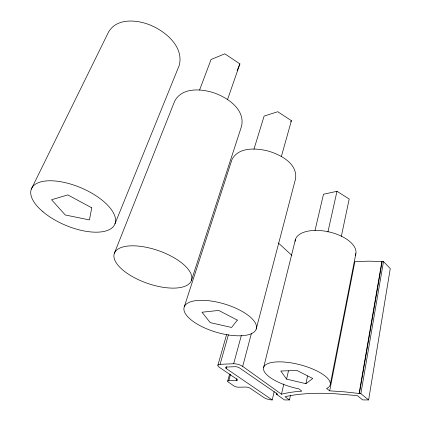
<?xml version="1.0" encoding="UTF-8"?>
<svg xmlns="http://www.w3.org/2000/svg" width="421" height="421" viewBox="0 0 421 421"><rect width="100%" height="100%" fill="white"/><g stroke="black" fill="none" stroke-linecap="round" stroke-linejoin="round"><path stroke-width="0.63" d="M368.628 399.924L390.262 268.582L383.499 261.546L368.554 261.157L354.871 261.641L329.685 390.846L344.541 391.851L360.865 393.682L368.628 399.924L362.728 399.924L357.303 395.598L332.743 393.567A135.283 39.021 12.7 0 0 305.846 393.751L300.036 394.256A135.283 39.021 12.7 0 0 285.038 396.771L289.464 399.945L290.464 395.456M360.865 393.682L383.499 261.546M359.097 393.461L381.879 261.478M359.376 393.688L382.126 261.736M330.274 384.531L355.877 253.521M341.342 236.313L349.198 198.996L336.974 191.302L323.491 194.239L315.008 230.498M305.914 383.684L312.75 378.505L297 370.485L280.781 371.012L286.58 379.116L305.914 383.684L307.556 375.99M327.917 231.982L336.974 191.302M274.176 391.63L272.213 399.95A6.326 1.994 15.3 0 1 263.762 397.477L250.279 388.32A3.179 1.016 15.8 0 0 245.996 387.073L238.175 387.188A3.105 0.989 16.1 0 1 233.981 385.952L228.335 382.089A3.126 1.005 16.2 0 1 228.771 380.737L236.381 380.558A3.11 1.016 16.1 0 0 236.823 379.179L219.352 367.317A6.399 2.152 16.4 0 1 220.083 364.328L233.65 363.749A6.631 2.263 16.1 0 1 242.691 366.402L281.465 394.209L283.812 383.999M286.58 379.116L288.469 370.848M289.464 399.945L284.464 399.945L276.455 394.24L276.755 392.967M263.651 367.354L295.426 239.528M256.221 329.017A37.648 14.693 16.7 0 0 206.153 300.478A37.648 14.693 16.7 0 0 198.233 324.675A37.648 14.693 16.7 0 0 256.221 329.017L295.537 178.872C297.868 163.527 280.286 154.507 267.877 150.965C256.047 148.024 238.412 146.892 231.939 159.622L184.266 306.862M242.691 366.402L251.426 333.406M236.381 380.558L236.886 378.658M228.771 380.737L230.492 374.416M233.65 363.749L241.396 335.274M227.677 381.152L229.582 374.185M272.213 399.95L226.251 368.543L226.777 366.649M281.323 156.696L291.411 120.659L277.755 111.723L264.114 116.096L253.958 149.208M220.083 364.328L228.445 334.7M217.878 365.296L226.651 334.379M191.381 280.612A40.858 17.256 19.3 0 0 138.756 246.138A40.858 17.256 19.3 0 0 128.452 274.192A40.858 17.256 19.3 0 0 191.381 280.612L241.554 126.195C245.369 109.56 227.598 97.556 213.942 92.857C201.196 88.621 181.809 87.242 174.636 101.229L114.407 253.195M227.456 99.809L239.902 63.897L224.825 53.835L211.089 59.456L199.575 90.026M114.986 223.767L179.178 65.581C184.13 47.184 166.221 31.885 151.002 25.402C137.43 19.513 115.78 17.461 108.018 33.101L31.286 189.161M237.149 70.502L239.902 63.897M290.769 121.785L291.411 120.659M276.455 394.24L277.702 394.235L239.638 368.017A3.294 1.121 16.1 0 0 235.155 366.696L226.661 367.028A3.263 1.1 16.3 0 0 226.251 368.543M329.685 390.846L326.643 388.499L327.128 388.262A34.411 11.883 14.5 0 0 295.274 363.639L293.1 363.212A34.411 11.883 14.5 0 0 266.44 364.291L265.625 364.818A34.411 11.883 14.5 0 0 297.758 388.63L298.789 388.841L301.862 391.125L296.447 391.614A135.773 39.432 12.8 0 0 281.465 394.209M278.355 242.98L291.848 255.363M355.271 255.379A31.038 15.414 12.8 0 0 325.107 231.155L323.128 230.871A31.038 15.414 12.8 0 0 298.3 235.318L297.494 236.081A31.038 15.414 12.8 0 0 295.1 241.422M91.757 207.827L89.42 219.92L65.244 214.973L51.562 199.749L67.818 194.907L91.757 207.827M237.333 320.123L231.587 327.459L210.258 322.644L201.985 312.224L218.731 310.435L237.333 320.123M42.947 211.779A45.294 20.261 23 0 0 114.044 225.645A45.294 20.261 23 0 0 62.387 182.035A45.294 20.261 23 0 0 42.947 211.779"/></g></svg>
